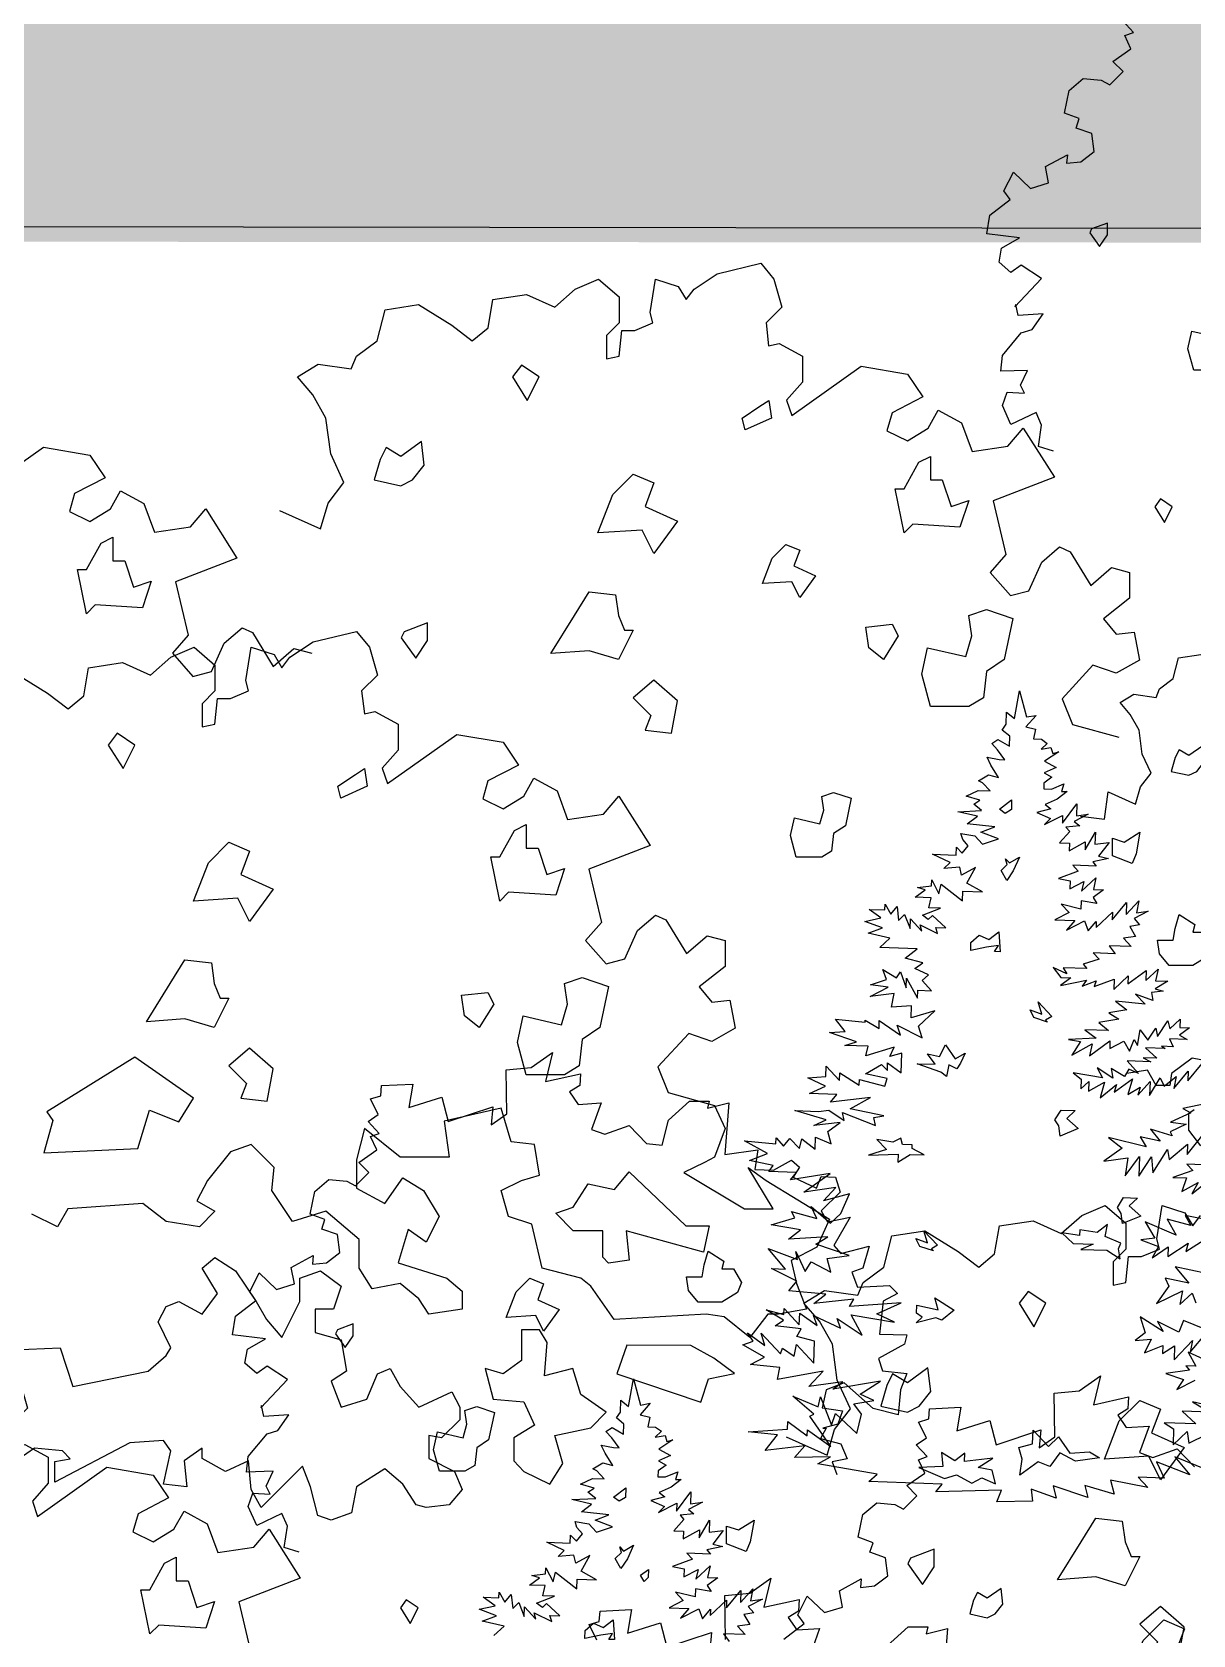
# Model space of a CAD drawing. Header units: inches. Extents: x 11.9 to 85.3, y 21.1 to 37.4.
# Drawn here: x 46.743 to 47.444, y 23.257 to 24.225 of the extents above; entities that cross this region are included whole.
import ezdxf

# ---------------------------------------------------------------- set-up
doc = ezdxf.new("R2010")
doc.units = ezdxf.units.IN
doc.header["$MEASUREMENT"] = 0
for name, color, linetype in [('CAY', 94, 'Continuous'), ('CAY-3', 61, 'Continuous'), ('Layer1', 7, 'Continuous')]:
    doc.layers.add(name, color=color, linetype=linetype)

# ---------------------------------------------------------------- blocks, each defined once
blk = doc.blocks.new('A$C76451831')
at = {"layer": 'CAY'}
for p, q in [((1288.9, 1909.2), (1320.1, 1922.7)), ((1320.1, 1922.7), (1347.8, 1898.6)), ((1389.7, 1877.9), (1396.8, 1922.7)), ((1396.8, 1922.7), (1427.4, 1912.7)), ((1178, 1895), (1223.4, 1902.1)), ((1223.4, 1902.1), (1261.1, 1885)), ((1261.1, 1885), (1288.9, 1909.2)), ((1347.8, 1898.6), (1347.8, 1863.8)), ((1427.4, 1912.7), (1438, 1895)), ((1438, 1895), (1448.6, 1909.2)), ((1022.3, 1839.6), (1033, 1881.5)), ((1033, 1881.5), (1077.8, 1888.5)), ((1077.8, 1888.5), (1122.6, 1860.8)), ((1171.5, 1857.3), (1178, 1895)), ((1393.2, 1863.8), (1389.7, 1877.9)), ((1122.6, 1860.8), (1150.3, 1839.6)), ((1150.3, 1839.6), (1171.5, 1857.3)), ((1347.8, 1863.8), (1330.7, 1846.6)), ((1369, 1853.7), (1393.2, 1863.8)), ((994.6, 1818.9), (1022.3, 1839.6)), ((1330.7, 1846.6), (1330.7, 1815.4)), ((1347.8, 1818.9), (1351.4, 1853.7)), ((1351.4, 1853.7), (1369, 1853.7)), ((987.6, 1801.8), (994.6, 1818.9)), ((1330.7, 1815.4), (1347.8, 1818.9)), ((915, 1791.2), (942.7, 1808.3)), ((935.7, 1767), (915, 1791.2)), ((942.7, 1808.3), (987.6, 1801.8)), ((3732.8, 1752.2), (3764, 1772.8)), ((3764, 1772.8), (3822.4, 1787)), ((3822.4, 1787), (3840.1, 1765.7)), ((953.4, 1735.8), (935.7, 1767)), ((3545.3, 1728), (3573, 1752.2)), ((3573, 1752.2), (3604.2, 1765.7)), ((3604.2, 1765.7), (3631.9, 1741.6)), ((3673.8, 1720.9), (3680.9, 1765.7)), ((3680.9, 1765.7), (3711.5, 1755.7)), ((3711.5, 1755.7), (3722.2, 1738)), ((3722.2, 1738), (3732.8, 1752.2)), ((3840.1, 1765.7), (3850.7, 1728)), ((4659.2, 1730), (4666, 1767.4)), ((4666, 1767.4), (4675.2, 1732.1)), ((959.8, 1687.4), (953.4, 1735.8)), ((3317.1, 1724.4), (3361.9, 1731.5)), ((3361.9, 1731.5), (3406.7, 1703.8)), ((3455.6, 1700.3), (3462.1, 1738)), ((3462.1, 1738), (3507.5, 1745.1)), ((3507.5, 1745.1), (3545.3, 1728)), ((3631.9, 1741.6), (3631.9, 1706.7)), ((3850.7, 1728), (3829.5, 1706.7)), ((4648.1, 1722.6), (4648.6, 1738.5)), ((4648.6, 1738.5), (4659.2, 1730)), ((4688.4, 1734.4), (4674.7, 1719)), ((4675.2, 1732.1), (4688.4, 1734.4)), ((3306.5, 1682.6), (3317.1, 1724.4)), ((3406.7, 1703.8), (3434.4, 1682.6)), ((3631.9, 1706.7), (3614.8, 1689.6)), ((3653.2, 1696.7), (3677.3, 1706.7)), ((3677.3, 1706.7), (3673.8, 1720.9)), ((3829.5, 1706.7), (3833, 1676.1)), ((4642.8, 1714.7), (4648.1, 1722.6)), ((4653, 1706.2), (4642.8, 1714.7)), ((4652.5, 1693), (4653, 1706.2)), ((4674.7, 1719), (4687.7, 1715.8)), ((4687.7, 1715.8), (4685, 1702.8)), ((977.5, 1649), (959.8, 1687.4)), ((3278.8, 1661.9), (3306.5, 1682.6)), ((3434.4, 1682.6), (3455.6, 1700.3)), ((3614.8, 1689.6), (3614.8, 1658.4)), ((3631.9, 1661.9), (3635.5, 1696.7)), ((3635.5, 1696.7), (3653.2, 1696.7)), ((4628.6, 1696.6), (4636.9, 1701.7)), ((4636.5, 1688.1), (4628.6, 1696.6)), ((4646.4, 1674.6), (4636.5, 1688.1)), ((4636.9, 1701.7), (4652.5, 1693)), ((4685, 1702.8), (4695.4, 1702.4)), ((4703.4, 1696.7), (4694.9, 1688.8)), ((4694.9, 1688.8), (4708.2, 1691.1)), ((4695.4, 1702.4), (4703.4, 1696.7)), ((4718.8, 1685.3), (4699.8, 1672.8)), ((4708.2, 1691.1), (4710.6, 1682.8)), ((4710.6, 1682.8), (4718.8, 1685.3)), ((3271.7, 1644.8), (3278.8, 1661.9)), ((3614.8, 1658.4), (3631.9, 1661.9)), ((3833, 1676.1), (3847.2, 1679)), ((3847.2, 1679), (3878.4, 1661.9)), ((3878.4, 1661.9), (3878.4, 1627.1)), ((4627.6, 1667.1), (4622.5, 1678.2)), ((4622.5, 1678.2), (4638.7, 1674.9)), ((4637.9, 1650.9), (4627.6, 1667.1)), ((4638.7, 1674.9), (4646.4, 1674.6)), ((4715.4, 1664.1), (4699.3, 1656.9)), ((4699.8, 1672.8), (4715.4, 1664.1)), ((956.3, 1621.3), (977.5, 1649)), ((3199.2, 1634.2), (3226.9, 1651.3)), ((3226.9, 1651.3), (3271.7, 1644.8)), ((3864.3, 1582.3), (3957.4, 1648.4)), ((3957.4, 1648.4), (4019.9, 1637.7)), ((4611, 1646.4), (4624.4, 1654.1)), ((4616.3, 1643.5), (4611, 1646.4)), ((4626.4, 1632.7), (4616.3, 1643.5)), ((4624.4, 1654.1), (4637.9, 1650.9)), ((4698.8, 1643.4), (4698.5, 1635.7)), ((4709.5, 1651.1), (4698.8, 1643.4)), ((4699.3, 1656.9), (4709.5, 1651.1)), ((4708.9, 1635.3), (4725.5, 1642.4)), ((4725.5, 1642.4), (4722.4, 1632.1)), ((946.3, 1586.5), (956.3, 1621.3)), ((3219.8, 1610), (3199.2, 1634.2)), ((3878.4, 1627.1), (3857.2, 1602.9)), ((4019.9, 1637.7), (4040.5, 1607.1)), ((4594.4, 1625.7), (4610.5, 1633.3)), ((4612.8, 1620.1), (4594.4, 1625.7)), ((4604.5, 1614.9), (4612.8, 1620.1)), ((4610.5, 1633.3), (4626.4, 1632.7)), ((4698.5, 1635.7), (4708.9, 1635.3)), ((4716.6, 1621.4), (4700.5, 1614.3)), ((4730.1, 1631.8), (4716.6, 1621.4)), ((4722.4, 1632.1), (4730.1, 1631.8)), ((890.9, 1611.3), (946.3, 1586.5)), ((3237.5, 1578.7), (3219.8, 1610)), ((3857.2, 1602.9), (3864.3, 1582.3)), ((4040.5, 1607.1), (3999.3, 1585.8)), ((4582.8, 1604.8), (4615, 1606.4)), ((4609.3, 1598.9), (4582.8, 1604.8)), ((4595.8, 1588.5), (4609.3, 1598.9)), ((4615, 1606.4), (4604.5, 1614.9)), ((4708, 1608.6), (4689.3, 1603.8)), ((4689.3, 1603.8), (4707.5, 1595.4)), ((4699.6, 1587.6), (4724, 1599.9)), ((4700.5, 1614.3), (4708, 1608.6)), ((4723.6, 1589.4), (4743.1, 1615.5)), ((4724, 1599.9), (4723.6, 1589.4)), ((4758.5, 1601.4), (4739.6, 1591.6)), ((4743.1, 1615.5), (4742.6, 1599.2)), ((4742.6, 1599.2), (4758.5, 1601.4)), ((3244, 1530.4), (3237.5, 1578.7)), ((3999.3, 1585.8), (3992.2, 1561.6)), ((4047.6, 1565.2), (4061.2, 1589.4)), ((4061.2, 1589.4), (4092.4, 1572.3)), ((4587.2, 1575.6), (4605.7, 1572.3)), ((4589.7, 1567.4), (4587.2, 1575.6)), ((4632.8, 1584.5), (4595.8, 1588.5)), ((4614, 1577.4), (4632.8, 1584.5)), ((4637.7, 1568.4), (4614, 1577.4)), ((4707.5, 1595.4), (4699.6, 1587.6)), ((4733.7, 1578.2), (4720, 1562.8)), ((4747.1, 1585.9), (4728.4, 1583.8)), ((4728.4, 1583.8), (4733.7, 1578.2)), ((4739.6, 1591.6), (4747.1, 1585.9)), ((4754.1, 1553.5), (4768.1, 1577)), ((4768.1, 1577), (4767.5, 1561.2)), ((3992.2, 1561.6), (4019.9, 1548.1)), ((4019.9, 1548.1), (4047.6, 1565.2)), ((4092.4, 1572.3), (4106.6, 1533.9)), ((4154.9, 1541), (4175.6, 1565.2)), ((4175.6, 1565.2), (4217.4, 1499.1)), ((4580.8, 1546.4), (4581.1, 1557.2)), ((4581.1, 1557.2), (4589, 1548.8)), ((4589, 1548.8), (4597.1, 1559)), ((4597.1, 1559), (4589.7, 1567.4)), ((4605.7, 1572.3), (4616.2, 1561)), ((4616.2, 1561), (4637.7, 1568.4)), ((4720, 1562.8), (4733.1, 1562.4)), ((4732.8, 1552), (4754.5, 1564.3)), ((4733.1, 1562.4), (4732.8, 1552)), ((4754.5, 1564.3), (4754.1, 1553.5)), ((4767.5, 1561.2), (4786.6, 1563.2)), ((4786.6, 1563.2), (4772.4, 1545.1)), ((2764.5, 1473.6), (2857.6, 1539.7)), ((2857.6, 1539.7), (2920.1, 1529)), ((4106.6, 1533.9), (4154.9, 1541)), ((4572.7, 1536.2), (4549.1, 1547.5)), ((4549.1, 1547.5), (4580.8, 1546.4)), ((4564.3, 1528.4), (4572.7, 1536.2)), ((4769.2, 1531.6), (4737.5, 1532.7)), ((4737.5, 1532.7), (4745, 1524.8)), ((4785.9, 1541.9), (4764.4, 1537.2)), ((4764.4, 1537.2), (4769.2, 1531.6)), ((4772.4, 1545.1), (4785.9, 1541.9)), ((2920.1, 1529), (2940.8, 1498.4)), ((3261.7, 1492), (3244, 1530.4)), ((4547.6, 1504.9), (4547.9, 1513.1)), ((4547.9, 1513.1), (4557.6, 1494.1)), ((4585.6, 1530.3), (4564.3, 1528.4)), ((4588, 1519.4), (4585.6, 1530.3)), ((4606.9, 1529.6), (4588, 1519.4)), ((4595.3, 1508.7), (4606.9, 1529.6)), ((4745, 1524.8), (4718.3, 1514.8)), ((4718.3, 1514.8), (4734.1, 1511.6)), ((4734.1, 1511.6), (4733.7, 1501.1)), ((4733.7, 1501.1), (4752.6, 1510.9)), ((4749.5, 1497.9), (4768.7, 1515.8)), ((4752.6, 1510.9), (4749.5, 1497.9)), ((4768.7, 1515.8), (4765.4, 1500)), ((2940.8, 1498.4), (2899.5, 1477.1)), ((3240.4, 1464.3), (3261.7, 1492)), ((4217.4, 1499.1), (4134.9, 1467.3)), ((4525.8, 1489.8), (4539.3, 1499.8)), ((4547, 1489.1), (4525.8, 1489.8)), ((4528.9, 1502.9), (4547.6, 1504.9)), ((4539.3, 1499.8), (4528.9, 1502.9)), ((4543.8, 1475.6), (4547, 1489.1)), ((4557.6, 1494.1), (4560.8, 1507.2)), ((4560.8, 1507.2), (4589.5, 1484.9)), ((4589.5, 1484.9), (4589.9, 1498)), ((4589.9, 1498), (4616.2, 1497.1)), ((4616.2, 1497.1), (4595.3, 1508.7)), ((4779, 1499.6), (4765, 1489.2)), ((4765, 1489.2), (4770.2, 1481.3)), ((4765.4, 1500), (4779, 1499.6)), ((2899.5, 1477.1), (2892.4, 1452.9)), ((2947.9, 1456.5), (2961.4, 1480.7)), ((2961.4, 1480.7), (2992.7, 1463.6)), ((4134.9, 1467.3), (4152, 1395.3)), ((4463.6, 1473.4), (4484.8, 1472.7)), ((4479.5, 1462), (4463.6, 1473.4)), ((4484.8, 1472.7), (4485.1, 1480.4)), ((4485.1, 1480.4), (4492.8, 1466.9)), ((4492.8, 1466.9), (4501.3, 1477.1)), ((4501.3, 1477.1), (4503.4, 1458.4)), ((4503.4, 1458.4), (4511.4, 1466.3)), ((4511.4, 1466.3), (4518.8, 1447.4)), ((4535.3, 1465.5), (4559.7, 1475)), ((4559.7, 1475), (4543.8, 1475.6)), ((4732.6, 1469), (4713.7, 1459.2)), ((4722.1, 1480.2), (4732.6, 1469)), ((4748.6, 1473.9), (4722.1, 1480.2)), ((4749, 1484.7), (4748.6, 1473.9)), ((4770.2, 1481.3), (4749, 1484.7)), ((4769, 1449.1), (4791.1, 1469.7)), ((4790.7, 1459.3), (4810.1, 1482.6)), ((4791.1, 1469.7), (4790.7, 1459.3)), ((4809.5, 1466.3), (4826.5, 1484.8)), ((4810.1, 1482.6), (4809.5, 1466.3)), ((4839.1, 1470.7), (4820.2, 1461)), ((4826.5, 1484.8), (4823.2, 1468.6)), ((4823.2, 1468.6), (4839.1, 1470.7)), ((2892.4, 1452.9), (2920.1, 1439.4)), ((2920.1, 1439.4), (2947.9, 1456.5)), ((2992.7, 1463.6), (3006.8, 1425.2)), ((3055.2, 1432.3), (3075.8, 1456.5)), ((3075.8, 1456.5), (3117.7, 1390.4)), ((3175, 1454.3), (3230.4, 1429.5)), ((3230.4, 1429.5), (3240.4, 1464.3)), ((4458, 1457.3), (4479.5, 1462)), ((4481.7, 1448.7), (4458, 1457.3)), ((4462.4, 1441.3), (4481.7, 1448.7)), ((4518.8, 1447.4), (4519.3, 1460.6)), ((4519.3, 1460.6), (4534.6, 1444.2)), ((4534.6, 1444.2), (4532.2, 1452.4)), ((4532.2, 1452.4), (4555.8, 1440.7)), ((4543.3, 1459.7), (4535.3, 1465.5)), ((4548.9, 1465), (4543.3, 1459.7)), ((4566.9, 1448.5), (4548.9, 1465)), ((4555.8, 1440.7), (4553.3, 1449)), ((4553.3, 1449), (4566.9, 1448.5)), ((4713.7, 1459.2), (4740.4, 1458.3)), ((4740.4, 1458.3), (4729, 1445.5)), ((4729, 1445.5), (4753.5, 1457.8)), ((4753.5, 1457.8), (4758.5, 1444.5)), ((4758.5, 1444.5), (4769.3, 1457.3)), ((4769.3, 1457.3), (4769, 1449.1)), ((4827.6, 1452.5), (4814.4, 1450.3)), ((4814.4, 1450.3), (4822.1, 1436.9)), ((4820.2, 1461), (4827.6, 1452.5)), ((3006.8, 1425.2), (3055.2, 1432.3)), ((4491.7, 1434.8), (4462.4, 1441.3)), ((4478.1, 1422.1), (4491.7, 1434.8)), ((4786.8, 1424.5), (4794.5, 1413.8)), ((4816.2, 1423.5), (4786.8, 1424.5)), ((4822.1, 1436.9), (4805.7, 1434.7)), ((4805.7, 1434.7), (4816.2, 1423.5)), ((4200.3, 1384.7), (4224.5, 1405.3)), ((4224.5, 1405.3), (4238.7, 1398.8)), ((3117.7, 1390.4), (3035.1, 1358.6)), ((4152, 1395.3), (4130.8, 1371.1)), ((4183.2, 1346.3), (4200.3, 1384.7)), ((4238.7, 1398.8), (4266.4, 1353.4)), ((3035.1, 1358.6), (3052.2, 1286.6)), ((4130.8, 1371.1), (4158.5, 1339.9)), ((4266.4, 1353.4), (4294.1, 1377.6)), ((4294.1, 1377.6), (4318.3, 1371.1)), ((4318.3, 1371.1), (4318.3, 1336.3)), ((4158.5, 1339.9), (4183.2, 1346.3)), ((4318.3, 1336.3), (4283.5, 1308.6)), ((4283.5, 1308.6), (4300.6, 1287.9)), ((3052.2, 1286.6), (3031, 1262.4)), ((4300.6, 1287.9), (4324.7, 1290.9)), ((4324.7, 1290.9), (4331.8, 1253.1)), ((4331.8, 1253.1), (4300.6, 1235.4)), ((4377.3, 1228.2), (4384.3, 1256.1)), ((4384.3, 1256.1), (4414.2, 1260.8)), ((4269.3, 1246.1), (4228, 1201.2)), ((4300.6, 1235.4), (4269.3, 1246.1)), ((4354.1, 1203), (4358.8, 1214.4)), ((4358.8, 1214.4), (4377.3, 1228.2)), ((4228, 1201.2), (4241.6, 1166.4)), ((4305.7, 1196), (4324.2, 1207.4)), ((4319.5, 1179.8), (4305.7, 1196)), ((4324.2, 1207.4), (4354.1, 1203)), ((4241.6, 1166.4), (4304.1, 1149.3)), ((4331.3, 1159), (4319.5, 1179.8)), ((4335.6, 1126.7), (4331.3, 1159)), ((4347.4, 1101.2), (4335.6, 1126.7)), ((4333.2, 1082.7), (4347.4, 1101.2)), ((4326.6, 1059.5), (4333.2, 1082.7)), ((4284.9, 1039.1), (4289.6, 1076)), ((4289.6, 1076), (4326.6, 1059.5)), ((4252.7, 1043.4), (4284.9, 1039.1)), ((4402.8, 717.8), (4374.9, 696.9)), ((4414.2, 715.4), (4402.8, 717.8)), ((4342.7, 701.7), (4314.8, 696.9)), ((4354.1, 680.8), (4342.7, 701.7)), ((4374.9, 696.9), (4372.6, 680.8)), ((4372.6, 680.8), (4354.1, 680.8)), ((3915.1, 501.1), (3898, 463.3)), ((3898, 463.3), (3863.2, 445.6)), ((3863.2, 445.6), (3870.3, 414.4)), ((3870.3, 414.4), (3883.8, 380.2)), ((3831.9, 373.1), (3807.8, 341.8)), ((3846.1, 373.1), (3831.9, 373.1)), ((3883.8, 380.2), (3846.1, 373.1))]:
    blk.add_line(p, q, dxfattribs=at)
for points in [[(4216, 1534.3), (4196, 1540.6), (4200.2, 1569.1), (4192.8, 1586), (4159, 1570.1), (4147.4, 1595.5), (4153.8, 1613.4), (4177, 1612.3), (4171.7, 1622.9), (4181.2, 1642.9), (4145.3, 1641.9), (4147.4, 1663), (4172.8, 1693.5), (4187.5, 1697.8), (4202.3, 1718.9), (4168.5, 1716.7), (4165.4, 1731.5), (4164.3, 1728.3), (4200.2, 1766.3), (4172.8, 1784.2), (4159, 1774.7), (4143.2, 1788.5), (4146.4, 1807.4), (4170.6, 1821.2), (4126.4, 1826.4), (4130.6, 1851.7), (4158, 1872.8), (4149.6, 1884.4), (4162.2, 1909.7), (4185.4, 1887.6), (4209.7, 1895), (4205.5, 1917.1), (4235, 1933), (4233.9, 1921.4), (4252.9, 1923.5), (4270.8, 1937.2), (4267.7, 1961.4), (4246.6, 1968.8), (4250.8, 1981.5), (4230.8, 1988.9), (4237.1, 2019.4), (4256.1, 2035.3), (4280.3, 2033.1), (4291.9, 2026.8), (4309.9, 2044.7), (4296.2, 2058.5), (4320.4, 2075.3), (4312, 2093.3), (4323.6, 2097.5), (4308.8, 2113.3), (4322.5, 2122.8), (4312, 2143.9), (4325.7, 2148.1), (4326.7, 2161.8), (4368.9, 2163.9), (4363.7, 2132.3), (4408, 2146), (4416.4, 2113.3), (4476.5, 2133.3), (4474.4, 2109.1), (4495.5, 2123.9), (4494.4, 2182.9), (4528.2, 2186.1), (4556.7, 2206.1), (4547.2, 2167.1), (4594.6, 2177.6), (4593.6, 2161.8), (4579.9, 2153.4), (4591.5, 2136.5), (4622.1, 2138.6), (4609.4, 2102.8), (4627.3, 2096.4), (4660, 2108), (4683.2, 2083.8), (4704.3, 2081.7), (4712.8, 2115.4), (4741.2, 2140.7), (4767.6, 2140.7), (4765.5, 2131.2), (4794, 2138.6), (4788.7, 2069), (4833, 2075.3), (4828.8, 2049), (4854.1, 2047.9), (4878.3, 2061.6), (4888.9, 2052.1), (4880.5, 2038.4), (4912.1, 2023.7), (4918.4, 2039.5), (4937.4, 2038.4), (4943.7, 2018.4), (4918.4, 1993.1), (4926.9, 1978.3), (4957.4, 1984.6), (4935.3, 1946.7), (4944.8, 1936.1), (4982.8, 1945.6), (4974.3, 1916.1), (4959.6, 1910.8), (4966.9, 1890.8), (5010.2, 1892.9), (5020.7, 1882.3), (5001.7, 1871.8), (4996.5, 1827.5), (5033.4, 1826.4), (5030.2, 1813.8), (4995.4, 1794.8), (5000.7, 1777.9), (5033.4, 1774.7), (5024.9, 1752.6), (5021.8, 1718.9), (4988, 1727.3), (4949, 1762.1), (4924.8, 1752.6), (4919.5, 1728.3), (4946.9, 1724.1), (4940.6, 1706.2), (4920.5, 1700.9), (4924.8, 1700.9), (4917.4, 1687.2), (4944.8, 1679.8), (4953.2, 1659.8), (4933.2, 1655.6), (4939.5, 1638.7)], [(4867.8, 1417), (4895.2, 1438.1), (4886.8, 1449.7), (4899.4, 1475), (4922.6, 1452.8), (4946.9, 1460.2), (4942.7, 1482.3), (4972.2, 1498.2), (4971.1, 1486.6), (4990.1, 1488.7), (5008, 1502.4), (5004.9, 1526.6), (4983.8, 1534), (4988, 1546.7), (4968, 1554.1), (4974.3, 1584.7), (4993.3, 1600.5), (5017.5, 1598.4), (5029.1, 1592), (5047.1, 1610), (5033.4, 1623.7), (5057.6, 1640.6), (5049.2, 1658.5), (5060.8, 1662.7), (5046, 1678.5), (5059.7, 1688), (5049.2, 1709.1), (5062.9, 1713.3), (5063.9, 1727), (5106.1, 1729.1), (5100.9, 1697.5), (5145.2, 1711.2), (5153.6, 1678.5), (5213.7, 1698.6), (5211.6, 1674.3), (5232.7, 1689.1), (5231.6, 1748.1), (5265.4, 1751.3), (5293.9, 1771.3), (5284.4, 1732.3), (5331.8, 1742.9), (5330.8, 1727), (5317.1, 1718.6), (5328.7, 1701.7), (5359.3, 1703.8), (5346.6, 1668), (5364.5, 1661.6), (5397.2, 1673.2), (5420.4, 1649)], [(4680, 1494.9), (4675.3, 1503.2), (4686, 1511), (4685.6, 1500.1), (4680, 1494.9)], [(636.5, 1337.8), (625.9, 1358.9), (639.7, 1363.1), (640.7, 1376.8), (682.9, 1378.9), (677.6, 1347.3), (721.9, 1361), (730.4, 1328.3), (790.5, 1348.3), (788.4, 1324.1)], [(809.5, 1338.8), (808.4, 1397.9), (842.2, 1401.1), (870.6, 1421.1), (861.1, 1382.1), (908.6, 1392.6), (907.6, 1376.8), (893.8, 1368.4), (905.4, 1351.5), (936, 1353.6), (923.4, 1317.7)], [(1026.7, 1330.4), (1055.2, 1355.7), (1081.6, 1355.7), (1079.5, 1346.2), (1107.9, 1353.6), (1102.7, 1284)], [(4422.5, 656.7), (4390.1, 650.1), (4400.8, 644.3), (4373.6, 631.7), (4394.8, 628.7), (4373.2, 618.6), (4375.7, 613), (4346.5, 622.2), (4359.6, 605.9), (4333, 611.8), (4340.7, 598.4), (4290.4, 611), (4308.5, 596.8), (4283.9, 579.1), (4316.2, 583.4), (4312.6, 559.5), (4332.1, 585.5), (4331.2, 558.8), (4348, 585), (4349.9, 563.6), (4369.6, 594.7), (4371.9, 581.4), (4396.6, 601.9), (4396.1, 588.3), (4421.2, 619.6)], [(4416.9, 574.4), (4395.7, 575.2), (4403.5, 566.7), (4376.5, 557.2), (4395, 556.6), (4388.9, 538.2), (4410.7, 550.6), (4402.4, 535), (4424.3, 552.8)], [(4427.4, 499.2), (4393.2, 505.9), (4400.9, 492.5), (4369.1, 501.3), (4381.4, 479.5), (4339.5, 497.3), (4352.3, 475.6), (4333.6, 473.5), (4357.4, 464.5), (4348.7, 449), (4370.5, 464.1), (4370, 450.9), (4397.4, 468.6), (4394.3, 457.8), (4418.8, 473.3)], [(4422.2, 427.8), (4380, 437), (4398.2, 415), (4366.3, 421.6), (4371.3, 411), (4354.7, 387.5), (4389.7, 404.9), (4386.3, 386.4), (4402.7, 401.7), (4407.7, 388.4)], [(4419.6, 353.1), (4391, 365), (4385, 349.3), (4356.1, 363.5), (4363.8, 350.1), (4332.7, 369.7), (4339.7, 348.2), (4326.2, 337.8), (4347.6, 339.7), (4338.8, 321.5), (4363.1, 331), (4362.7, 320.6), (4379, 330.5), (4378.3, 311.9), (4403.2, 337.8), (4400, 322), (4422.2, 348)], [(4423.6, 310.3), (4397.2, 322.1), (4407.5, 303.2), (4394.3, 303.7), (4399.1, 298), (4367.2, 293.7), (4391, 285.2), (4382.3, 271.9), (4406.8, 284.6)], [(4445.3, 245.7), (4403.1, 255.3), (4426.6, 241.3), (4389.5, 242.6), (4407.5, 225.7), (4364.9, 227.2), (4377.8, 219), (4377, 197.7), (4396.2, 215.6), (4398.4, 199.7), (4422.9, 212)], [(4436.8, 158), (4379.2, 181.3), (4399.6, 157), (4354.9, 174.5), (4365, 152.8), (4330.2, 154), (4343.3, 140), (4292.9, 149.9), (4297.7, 131.1), (4258.2, 142.9), (4262.6, 126.9), (4215.6, 142.2), (4220, 125.7), (4186, 137.8), (4188.1, 121.8), (4140.1, 120.8), (4146.1, 136.4), (4058.1, 134.1), (4066.6, 144.6), (3967.9, 148.1), (3979.1, 158.1), (3899.4, 171.8), (3916.1, 181.6), (3868, 180.6), (3881.7, 196.4), (3828.5, 190.1), (3845, 210.9), (3805.3, 215), (3858.5, 218.6), (3858.8, 229), (3884.9, 209.5), (3885.2, 217.6), (3916.5, 195.2), (3888.5, 236.1), (3894, 238.6), (3865.5, 263.2), (3899.8, 248.8), (3902.6, 261.9), (3917.6, 224.2), (3923.1, 239.9), (3951.6, 212.6), (3957.9, 238.7), (3947.6, 252.6), (3974.4, 257.1), (3956.2, 265.5), (3983.5, 283.1), (3919.2, 272.2), (3932.7, 282.1), (3887.2, 276), (3906.5, 296.7), (3844.9, 285.2), (3848.2, 301.4), (3808.5, 305.5), (3827.4, 315.3), (3798.5, 332.2), (3812.3, 337.1), (3804.5, 348.3), (3827.9, 331.1), (3823.1, 347.6), (3848.9, 320), (3851.8, 327.6), (3867.3, 316.6), (3870.6, 332.4), (3893.7, 307.5), (3894.8, 337), (3871, 343.2), (3876.8, 353.5), (3842, 357.4), (3853.2, 365.2), (3829.6, 379.1), (3853.4, 372.9), (3853.7, 381), (3874.2, 359), (3874.8, 374.8), (3898.2, 358.2), (3893.2, 371.5), (3929.8, 354.3), (3925.3, 367.6), (3958.9, 345.2), (3944, 372.4), (4002.2, 362.7), (3978.5, 373.9), (4011.2, 388.7), (3941.7, 383.4), (3947.5, 393.6), (3893.8, 387.8), (3910.1, 400.4), (3860, 404.8), (3870.8, 417.6), (3837, 434.6), (3855.6, 434), (3832.5, 461.5), (3871.9, 447), (3869.5, 457.5), (3882.2, 430.8), (3890.3, 443.7), (3916.6, 429.6), (3911.8, 448.3), (3941.4, 452.3), (3896.6, 467.5), (3912.8, 477.3), (3859.7, 474.2), (3876, 486.8), (3836.3, 493.6), (3868.4, 502.9), (3863.7, 511.2), (3897.8, 501.9), (3890.2, 518), (3916.2, 495.8), (3930.2, 508.9), (3941.6, 535.3), (3906.8, 525.6), (3923.3, 543.6), (3880.5, 537.4), (3915.8, 562.4), (3862.5, 553.9), (3870.5, 564), (3833.4, 565.3), (3839.1, 573.3), (3807.2, 579.8), (3831.5, 589.4), (3800.4, 606.4), (3842.9, 602.6), (3843.1, 610.3), (3853.2, 599.5), (3861.7, 609.7), (3874.4, 596.1), (3877.5, 609.1), (3895.6, 595.3), (3896.2, 611.2), (3917.2, 602.3), (3912.8, 618.8), (3929.1, 631.3), (3894, 627.1), (3910.6, 634.7), (3868.4, 647.1), (3900.1, 646), (3913.8, 647.7), (3934.6, 633.9), (3932.3, 644.8), (3976.9, 627), (3974.6, 637.9), (3987.8, 640.2), (3942.8, 649.4), (3970.1, 664.8), (3916.4, 658.5), (3924.9, 668.7), (3887.8, 670), (3909.5, 680.1), (3885.8, 691.3), (3909.9, 693.2), (3910.4, 706.8), (3928.3, 687.6), (3928.7, 698), (3954.8, 681.2), (3955.1, 688.9), (3989.2, 680), (3992.3, 690.3), (3963.1, 696.8), (3984.8, 709.2), (3992.7, 701.2), (3993, 711.6), (4011.1, 697.8), (4012.1, 724.6), (3996, 719.7), (4001.9, 732.6), (3963.9, 720.8), (3967.1, 733.8), (3935.4, 734.9), (3951.4, 739.8), (3914.7, 752), (3936, 753.5), (3923, 770.3), (3962.8, 766.2), (3962.9, 768.9), (3981.5, 757.4), (3981.9, 768.2), (4010.2, 748.6), (4005.7, 761.9), (4039.5, 744.9), (4034.6, 760.9), (4056.7, 781.5), (4024.6, 771.7), (4025.2, 788), (3998.4, 786.2), (4001.7, 804.7), (3969.4, 800.4), (3993.9, 813.1), (3970, 816.2), (3991.5, 823.6), (3986.5, 837), (4005.2, 825.9), (4010.4, 833.9), (4017.9, 812.3), (4018.3, 825.4), (4033.2, 798.2), (4033.6, 809), (4052.2, 808.4), (4039.5, 822), (4047.9, 829.8), (4029.6, 838.2), (4040.3, 846), (4016.5, 852.2), (4032.8, 864.8), (3982.6, 866.6), (3996.2, 879.2), (3966.9, 885.7), (3986.2, 893.2), (3962.5, 901.7), (3984, 906.4), (3968.1, 917.8), (3989.3, 917.1), (3989.6, 924.8), (3997.3, 911.4), (4005.8, 921.5), (4007.9, 902.9), (4015.9, 910.7), (4023.4, 891.9), (4023.8, 905), (4039.1, 888.6), (4036.7, 896.9), (4060.3, 885.2), (4057.8, 893.4), (4071.4, 892.9), (4053.4, 909.4), (4047.8, 904.2), (4039.8, 909.9), (4064.2, 919.5), (4048.4, 920), (4051.5, 933.5), (4030.3, 934.3), (4043.8, 944.2), (4033.4, 947.3), (4052.1, 949.4), (4052.4, 957.5), (4062.1, 938.6), (4065.3, 951.6), (4094, 929.3), (4094.4, 942.4), (4120.7, 941.5), (4099.8, 953.1), (4111.4, 974), (4092.5, 963.8), (4090.1, 974.8), (4068.8, 972.8), (4077.2, 980.7), (4053.6, 991.9), (4085.3, 990.8), (4085.6, 1001.7), (4093.5, 993.3), (4101.6, 1003.4), (4094.2, 1011.8), (4091.7, 1020.1), (4110.2, 1016.7), (4120.7, 1005.5), (4142.2, 1012.9), (4118.5, 1021.8), (4137.3, 1028.9), (4100.3, 1032.9), (4113.8, 1043.3), (4087.3, 1049.2), (4119.5, 1050.8), (4109, 1059.4), (4117.3, 1064.5), (4098.9, 1070.1), (4115, 1077.7), (4130.9, 1077.2), (4120.8, 1088), (4115.5, 1090.9), (4128.9, 1098.6), (4142.4, 1095.4), (4132.1, 1111.6), (4127, 1122.6), (4143.2, 1119.4), (4150.9, 1119.1), (4141, 1132.6), (4133.1, 1141), (4141.4, 1146.2), (4157, 1137.5), (4157.5, 1150.6), (4147.3, 1159.1), (4152.6, 1167.1), (4153.1, 1182.9), (4163.7, 1174.4), (4170.5, 1211.8), (4179.7, 1176.6), (4192.9, 1178.8), (4179.2, 1163.4), (4192.2, 1160.3), (4189.5, 1147.2), (4199.9, 1146.8), (4207.9, 1141.1), (4199.4, 1133.3), (4212.7, 1135.5), (4215.1, 1127.3), (4223.3, 1129.7), (4204.3, 1117.2), (4219.9, 1108.5), (4203.8, 1101.4), (4214, 1095.6), (4203.3, 1087.8), (4203, 1080.1), (4213.4, 1079.7), (4230, 1086.9), (4226.9, 1076.5), (4234.6, 1076.3), (4221.1, 1065.9), (4205, 1058.7), (4212.5, 1053), (4193.8, 1048.2), (4212, 1039.9), (4204.1, 1032), (4228.5, 1044.3), (4228.1, 1033.9), (4247.6, 1060), (4247.1, 1043.7), (4263, 1045.8), (4244.1, 1036.1), (4251.6, 1030.3), (4232.9, 1028.3), (4238.2, 1022.7), (4224.5, 1007.3), (4237.6, 1006.8), (4237.3, 996.4), (4259, 1008.8), (4258.6, 997.9), (4272.6, 1021.5), (4272, 1005.6), (4291.1, 1007.7), (4276.9, 989.6), (4290.4, 986.4), (4268.9, 981.7), (4273.7, 976.1), (4242, 977.2), (4249.5, 969.2), (4222.8, 959.3), (4238.6, 956), (4238.2, 945.6), (4257.1, 955.4), (4254, 942.3), (4273.2, 960.2), (4269.9, 944.5), (4283.5, 944), (4269.5, 933.6), (4274.7, 925.7), (4253.5, 929.2), (4253.1, 918.3), (4226.6, 924.7), (4237.1, 913.4), (4218.2, 903.7), (4244.9, 902.7), (4233.5, 890), (4258, 902.3), (4263, 889), (4273.8, 901.7), (4273.5, 893.6), (4295.6, 914.1), (4295.2, 903.7), (4314.6, 927.1), (4314, 910.8), (4331, 929.2), (4327.7, 913), (4343.6, 915.2), (4324.7, 905.4), (4332.1, 897), (4318.9, 894.7), (4326.6, 881.3), (4310.2, 879.2), (4320.7, 867.9), (4291.3, 868.9), (4299.1, 858.2), (4269.6, 859.3), (4277.5, 850.8), (4256, 843.9), (4261.2, 838.3), (4229.1, 839.4), (4234.2, 831), (4215.9, 839.8), (4225.9, 826.3), (4239.5, 825.9), (4225.5, 815.5), (4260.6, 822.4), (4254.9, 814.4), (4273.8, 821.9), (4270.8, 813.9), (4297.8, 823.8), (4297.4, 810.2), (4316.6, 828.2), (4316.2, 817.7), (4340.9, 835.5), (4340.4, 822.3), (4356.8, 837.6), (4353.5, 821.9), (4369.8, 821.3), (4353.1, 811), (4363.9, 807.9), (4348, 805.8), (4349.9, 795.3), (4326.6, 803.8), (4339.3, 790.2), (4299.5, 794.3), (4315, 782.9), (4290.8, 778.7), (4304.1, 770.1), (4277.2, 765.6), (4290, 754.7), (4258.3, 755.8), (4273.8, 744.4), (4236.6, 743), (4252.3, 740.2), (4240.8, 721.6), (4268.1, 736.9), (4264.8, 720.7), (4292.2, 741.1), (4291.9, 730.6), (4310.8, 740.4), (4318.5, 727), (4324.5, 742.7), (4329.2, 734.8), (4332.6, 756), (4343, 742), (4354, 757.9), (4356.3, 747), (4370.2, 767.8), (4372.6, 757.3), (4386.6, 770), (4386.2, 759.1), (4399.3, 758.6), (4385.9, 748.7), (4396.1, 742.9), (4372.1, 743.7), (4377.2, 733.1), (4361.3, 733.7), (4366.6, 730.8), (4339.9, 731.7), (4355.3, 717.6), (4336.8, 718.2), (4347, 712.9), (4315.3, 714), (4330.6, 697.1), (4317.6, 703), (4311.9, 692.8), (4293.7, 703.8), (4295.9, 690.6), (4275.1, 704.5), (4282.3, 691.1), (4242.7, 697.9), (4253.3, 689.4), (4252.8, 676.3), (4263.6, 686.3), (4263.1, 673.2), (4284.9, 685.6), (4279.1, 664.5), (4301.1, 682.3), (4298, 672), (4322.6, 689.7), (4316.4, 668.6), (4332.6, 678.5), (4329.6, 668.1), (4346.1, 686.1), (4345.4, 667.6), (4359.8, 691.1), (4364.9, 680), (4381.2, 693.1), (4377.9, 676.9), (4397.3, 700.2), (4396.8, 687.1), (4416.2, 710.4)], [(4414.2, 599.8), (4398.1, 620.6), (4398.1, 643.8), (4405.2, 648.6)]]:
    blk.add_lwpolyline(points, dxfattribs=at)
for points in [[(4784.5, 1915.2), (4800.4, 1915.2), (4810.9, 1896.7), (4805.6, 1883.5), (4784.5, 1870.3), (4752.8, 1870.3), (4739.6, 1886.1), (4737, 1904.6), (4758.1, 1904.6), (4760.8, 1920.5), (4766, 1939), (4787.2, 1925.7)], [(4507.9, 1884.3), (4526.4, 1902.8), (4544.9, 1894.9), (4536.9, 1873.7), (4566, 1860.5), (4544.9, 1831.5), (4534.3, 1852.6), (4494.7, 1850)], [(4267.5, 1833.2), (4264.9, 1827.9), (4278.1, 1809.4), (4288.7, 1825.2), (4288.7, 1841.1)], [(1240.2, 1791.1), (1216.4, 1806.9), (1204.5, 1791.1), (1224.3, 1759.4)], [(4396.9, 1672), (4402.2, 1695.8), (4436.5, 1687.9), (4441.8, 1706.3), (4439.1, 1724.8), (4455, 1730.1), (4478.7, 1722.2), (4470.8, 1685.2), (4455, 1674.7), (4452.3, 1650.9), (4439.1, 1643), (4404.8, 1643)], [(1085.8, 1672.3), (1081.8, 1704), (1054.1, 1684.2), (1034.3, 1696), (1026.4, 1680.2), (1018.5, 1652.5), (1054.1, 1644.6), (1069.9, 1652.5)], [(1339.1, 1632.7), (1366.8, 1660.4), (1394.5, 1648.5), (1382.7, 1616.8), (1426.2, 1597), (1394.5, 1553.5), (1378.7, 1585.2), (1319.3, 1581.2)], [(3524.3, 1634.1), (3500.5, 1649.9), (3488.6, 1634.1), (3508.4, 1602.4)], [(4639.1, 1608.3), (4655.4, 1620.8), (4655, 1607.7), (4646.6, 1602.6)], [(3821.2, 1594.5), (3833.1, 1602.4), (3837, 1578.6), (3801.4, 1562.8), (3797.4, 1578.6)], [(4791, 1545.5), (4791, 1569.3), (4806.8, 1564), (4827.9, 1577.2), (4822.7, 1548.1), (4817.4, 1534.9)], [(3369.9, 1515.3), (3365.9, 1547), (3338.2, 1527.2), (3318.4, 1539), (3310.5, 1523.2), (3302.6, 1495.5), (3338.2, 1487.6), (3354, 1495.5)], [(4641.2, 1525.7), (4649.6, 1533.5), (4647.2, 1541.3), (4652.4, 1535.7), (4665.8, 1543.4), (4657.5, 1525.1), (4648.9, 1512.3)], [(4035, 1519.2), (4050.8, 1527.2), (4050.8, 1495.5), (4066.6, 1495.5), (4078.5, 1459.8), (4102.3, 1467.8), (4090.4, 1432.1), (4027.1, 1436.1), (4015.2, 1424.2), (4003.3, 1483.6), (4015.2, 1483.6)], [(1287.7, 1470.3), (1307.5, 1502), (1343.1, 1498), (1347, 1470.3), (1355, 1450.5), (1366.8, 1450.5), (1347, 1410.9), (1307.5, 1422.8), (1256, 1418.8)], [(3623.3, 1475.7), (3651, 1503.4), (3678.7, 1491.5), (3666.8, 1459.8), (3710.3, 1440), (3678.7, 1396.5), (3662.8, 1428.1), (3603.5, 1424.2)], [(4376, 1459.3), (4360.2, 1469.9), (4352.3, 1459.3), (4365.5, 1438.2)], [(5162.8, 1464.3), (5160.2, 1485.4), (5141.7, 1472.2), (5128.5, 1480.1), (5123.3, 1469.6), (5118, 1451.1), (5141.7, 1445.8), (5152.3, 1451.1)], [(1058.5, 1448.2), (1054.5, 1440.3), (1074.3, 1412.6), (1090.2, 1436.3), (1090.2, 1460.1)], [(4640.1, 1416.5), (4632.4, 1416.7), (4637.7, 1424.7), (4621.8, 1422.5), (4600.3, 1417.9), (4600.7, 1428.7), (4611.9, 1438.8), (4624.8, 1432.9), (4638.3, 1443.3)], [(5351.5, 1415.3), (5379.2, 1443), (5406.9, 1431.1), (5395, 1399.4), (5438.6, 1379.6), (5406.9, 1336.1), (5391, 1367.8), (5331.7, 1363.8)], [(2935.2, 1410.5), (2951, 1418.5), (2951, 1386.8), (2966.9, 1386.8), (2978.8, 1351.1), (3002.5, 1359.1), (2990.6, 1323.4), (2927.3, 1327.4), (2915.4, 1315.5), (2903.5, 1374.9), (2915.4, 1374.9)], [(3837.8, 1390.3), (3856.3, 1408.8), (3874.8, 1400.9), (3866.9, 1379.8), (3895.9, 1366.6), (3874.8, 1337.5), (3864.2, 1358.6), (3824.6, 1356)], [(1418.3, 1311.9), (1426.2, 1355.4), (1394.5, 1383.2), (1366.8, 1359.4), (1390.6, 1335.6), (1382.7, 1315.8)], [(3571.8, 1313.3), (3591.6, 1345), (3627.2, 1341), (3631.2, 1313.3), (3639.1, 1293.5), (3651, 1293.5), (3631.2, 1253.9), (3591.6, 1265.8), (3540.1, 1261.8)], [(4038.9, 1234.1), (4046.9, 1269.7), (4098.3, 1257.8), (4106.2, 1285.6), (4102.3, 1313.3), (4126, 1321.2), (4161.7, 1309.3), (4149.8, 1253.9), (4126, 1238), (4122.1, 1202.4), (4102.3, 1190.5), (4050.8, 1190.5)], [(3342.6, 1291.2), (3338.7, 1283.3), (3358.5, 1255.6), (3374.3, 1279.3), (3374.3, 1303.1)], [(3967.7, 1269.7), (3963.7, 1297.4), (3999.3, 1301.4), (4007.3, 1285.6), (3987.5, 1253.9)], [(3702.4, 1154.9), (3710.3, 1198.4), (3678.7, 1226.2), (3651, 1202.4), (3674.7, 1178.6), (3666.8, 1158.8)], [(4419.5, 1116.7), (4416.9, 1137.8), (4398.4, 1124.6), (4385.2, 1132.5), (4380, 1122), (4374.7, 1103.5), (4398.4, 1098.2), (4409, 1103.5)], [(3862.3, 1017), (3867.6, 1040.8), (3901.9, 1032.9), (3907.2, 1051.4), (3904.5, 1069.8), (3920.4, 1075.1), (3944.1, 1067.2), (3936.2, 1030.2), (3920.4, 1019.7), (3917.7, 995.9), (3904.5, 988), (3870.2, 988)], [(4143.6, 1052.7), (4159.9, 1065.3), (4159.5, 1052.2), (4151.1, 1047)], [(4295.5, 989.9), (4295.5, 1013.7), (4311.3, 1008.4), (4332.5, 1021.6), (4327.2, 992.6), (4321.9, 979.4)], [(4145.7, 970.1), (4154.1, 978), (4151.7, 985.8), (4156.9, 980.2), (4170.4, 987.9), (4162, 969.6), (4153.4, 956.7)], [(4403.7, 887), (4419.5, 887), (4430.1, 868.5), (4424.8, 855.3), (4403.7, 842.1), (4372, 842.1), (4358.8, 857.9), (4356.2, 876.4), (4377.3, 876.4), (4380, 892.2), (4385.2, 910.7), (4406.4, 897.5)], [(4144.6, 860.9), (4136.9, 861.2), (4142.2, 869.2), (4126.3, 867), (4104.8, 862.3), (4105.2, 873.2), (4116.4, 883.2), (4129.3, 877.3), (4142.8, 887.7)], [(4208.2, 766.2), (4189.8, 772.3), (4184.7, 782.9), (4200.4, 776.9), (4195.5, 793.4), (4213.9, 773.7), (4205.6, 769)], [(4064.6, 698.7), (4032.9, 710.2), (4056.9, 709.4), (4046.9, 723.3), (4062.7, 720.1), (4070.9, 735.6), (4083.8, 716.6), (4097.3, 724.3), (4091.3, 710.9), (4086.1, 703.4), (4075.4, 708.7), (4072.1, 693)], [(4223.4, 626.6), (4218.2, 634.5), (4226.4, 647.8), (4245.4, 647.1), (4234.2, 636.7), (4249.6, 623), (4225.2, 612.9)], [(4013.2, 601.7), (4010.8, 609.9), (4000.2, 604.8), (3978.6, 608.3), (3991.7, 594.7), (3967.4, 587.4), (4007.3, 588.7), (4006.9, 577.9), (4023.2, 588.2), (4042.2, 587.5), (4026.2, 596.2), (4026.3, 601.2)], [(4307.3, 508.9), (4302.2, 516.8), (4310.3, 530.1), (4329.4, 529.4), (4318.1, 518.9), (4333.5, 505.2), (4309.1, 495.2)], [(4054.6, 458.4), (4036.2, 464.5), (4031.1, 475.1), (4046.8, 469.1), (4041.9, 485.6), (4060.3, 465.9), (4052, 461.2)], [(4303.8, 461), (4306.8, 469), (4285.8, 477.9), (4289, 493.7), (4275.1, 483.3), (4251.6, 486.8), (4251.4, 479.1), (4227.5, 482.7), (4242.8, 468.5), (4269.5, 467.6), (4253, 460.5), (4287.8, 459.2), (4306, 447.7)], [(4032, 374.8), (4032.4, 385.2), (4061.2, 379.2), (4056.8, 395.2), (4082.5, 378.5), (4066.1, 365.4), (4058.1, 368.4), (4031.6, 361.7), (4039.5, 369.1)], [(4174.2, 178.1), (4169.4, 194.1), (4188.1, 198.9), (4188.8, 217.4), (4209.3, 195.4), (4222.9, 208.1), (4238.4, 186.2), (4264.8, 188), (4278.1, 179.9), (4245.8, 175.6), (4224.8, 186.7), (4211.1, 168.6), (4195.4, 174.6), (4170.8, 156.9)], [(4138.2, 144.9), (4133.9, 163.6), (4114.9, 167), (4134.4, 179.5), (4096.7, 175.3), (4097, 186.2), (4083.5, 175.8), (4065.4, 187.3), (4067.4, 168.6), (4035.2, 167), (4069.6, 152.2), (4085.6, 157.1), (4106.5, 146), (4119.9, 153.2)]]:
    blk.add_lwpolyline(points, close=True, dxfattribs=at)
at = {"layer": 'CAY-3'}
for p, q in [((3100.6, 1276), (3124.7, 1296.6)), ((3124.7, 1296.6), (3138.9, 1290.1)), ((3083.5, 1237.6), (3100.6, 1276)), ((3138.9, 1290.1), (3166.6, 1244.7)), ((3188.9, 1257), (3220.2, 1277.6)), ((3220.2, 1277.6), (3278.5, 1291.8)), ((3278.5, 1291.8), (3296.2, 1270.6)), ((3001.4, 1232.8), (3029.1, 1257)), ((3029.1, 1257), (3060.4, 1270.6)), ((3031, 1262.4), (3058.7, 1231.2)), ((3060.4, 1270.6), (3088.1, 1246.4)), ((3130, 1225.7), (3137, 1270.6)), ((3137, 1270.6), (3167.7, 1260.5)), ((3166.6, 1244.7), (3194.3, 1268.9)), ((3167.7, 1260.5), (3178.3, 1242.8)), ((3178.3, 1242.8), (3188.9, 1257)), ((3194.3, 1268.9), (3218.5, 1262.4)), ((3296.2, 1270.6), (3306.9, 1232.8)), ((2818.1, 1236.4), (2862.9, 1208.6)), ((2911.8, 1205.1), (2918.3, 1242.8)), ((2918.3, 1242.8), (2963.7, 1249.9)), ((2963.7, 1249.9), (3001.4, 1232.8)), ((3058.7, 1231.2), (3083.5, 1237.6)), ((3088.1, 1246.4), (3088.1, 1211.6)), ((3306.9, 1232.8), (3285.6, 1211.6)), ((2862.9, 1208.6), (2890.6, 1187.4)), ((3088.1, 1211.6), (3071, 1194.5)), ((3109.3, 1201.6), (3133.5, 1211.6)), ((3133.5, 1211.6), (3130, 1225.7)), ((3285.6, 1211.6), (3289.2, 1180.9)), ((2890.6, 1187.4), (2911.8, 1205.1)), ((3071, 1194.5), (3071, 1163.2)), ((3088.1, 1166.8), (3091.6, 1201.6)), ((3091.6, 1201.6), (3109.3, 1201.6)), ((3071, 1163.2), (3088.1, 1166.8)), ((3289.2, 1180.9), (3303.3, 1183.9)), ((3303.3, 1183.9), (3334.6, 1166.8)), ((3334.6, 1166.8), (3334.6, 1131.9)), ((3320.4, 1087.1), (3413.6, 1153.2)), ((3413.6, 1153.2), (3476.1, 1142.6)), ((3334.6, 1131.9), (3313.3, 1107.8)), ((3476.1, 1142.6), (3496.7, 1111.9)), ((3313.3, 1107.8), (3320.4, 1087.1)), ((3496.7, 1111.9), (3455.4, 1090.7)), ((3455.4, 1090.7), (3448.4, 1066.5)), ((3503.8, 1070), (3517.3, 1094.2)), ((3517.3, 1094.2), (3548.6, 1077.1)), ((3448.4, 1066.5), (3476.1, 1052.9)), ((3476.1, 1052.9), (3503.8, 1070)), ((3548.6, 1077.1), (3562.7, 1038.8)), ((3611.1, 1045.8), (3631.7, 1070)), ((3631.7, 1070), (3673.6, 1003.9)), ((3562.7, 1038.8), (3611.1, 1045.8)), ((3673.6, 1003.9), (3591, 972.1)), ((3591, 972.1), (3608.1, 900.1)), ((3656.5, 889.5), (3680.7, 910.2)), ((3680.7, 910.2), (3694.8, 903.7)), ((3608.1, 900.1), (3586.9, 875.9)), ((3639.4, 851.2), (3656.5, 889.5)), ((3694.8, 903.7), (3722.5, 858.3)), ((3586.9, 875.9), (3614.6, 844.7)), ((3722.5, 858.3), (3750.2, 882.4)), ((3750.2, 882.4), (3774.4, 875.9)), ((3774.4, 875.9), (3774.4, 841.1)), ((3614.6, 844.7), (3639.4, 851.2)), ((3774.4, 841.1), (3739.6, 813.4)), ((3739.6, 813.4), (3756.7, 792.8)), ((3756.7, 792.8), (3780.9, 795.7)), ((3780.9, 795.7), (3788, 758)), ((3788, 758), (3756.7, 740.3)), ((3725.5, 750.9), (3684.2, 706.1)), ((3756.7, 740.3), (3725.5, 750.9)), ((3684.2, 706.1), (3697.8, 671.3)), ((3697.8, 671.3), (3760.3, 654.2)), ((3473.1, 650.6), (3396.5, 632.9)), ((3486.7, 605.2), (3473.1, 650.6)), ((3760.3, 654.2), (3774.4, 622.9)), ((3396.5, 632.9), (3403.5, 584.6)), ((3289.2, 622.9), (3278.5, 581)), ((3337.5, 584.6), (3289.2, 622.9)), ((3517.9, 601.7), (3486.7, 605.2)), ((3774.4, 622.9), (3760.3, 584.6)), ((3109.3, 591.6), (3078.1, 553.3)), ((3137, 601.7), (3109.3, 591.6)), ((3167.7, 570.4), (3137, 601.7)), ((3403.5, 584.6), (3337.5, 584.6)), ((3525, 560.4), (3517.9, 601.7)), ((3760.3, 584.6), (3746.7, 577.5)), ((3164.8, 539.7), (3167.7, 570.4)), ((3278.5, 581), (3278.5, 542.7)), ((3746.7, 577.5), (3719, 563.9)), ((3719, 563.9), (3800.7, 515.2)), ((3839, 515.2), (3805.7, 570.4)), ((3805.7, 570.4), (3829.8, 553.3)), ((3078.1, 553.3), (3063.9, 525.6)), ((3192.5, 497.8), (3164.8, 539.7)), ((3278.5, 542.7), (3316.9, 522)), ((3316.9, 522), (3341, 556.8)), ((3341, 556.8), (3368.8, 539.7)), ((3368.8, 539.7), (3390, 504.9)), ((3473.1, 539.7), (3500.8, 553.3)), ((3483.1, 504.9), (3473.1, 539.7)), ((3500.8, 553.3), (3525, 560.4)), ((3829.8, 553.3), (3915.1, 501.1)), ((2991.4, 522), (2890.2, 514.9)), ((3022.7, 497.8), (2991.4, 522)), ((3063.9, 525.6), (3088.1, 512)), ((2876.6, 490.8), (2841.8, 507.9)), ((2890.2, 514.9), (2876.6, 490.8)), ((3067.5, 490.8), (3022.7, 497.8)), ((3088.1, 512), (3067.5, 490.8)), ((3237.3, 512), (3192.5, 497.8)), ((3282.1, 473.7), (3237.3, 512)), ((3390, 504.9), (3372.3, 470.1)), ((3514.4, 494.3), (3483.1, 504.9)), ((3800.7, 515.2), (3839, 515.2)), ((3348.1, 487.2), (3334.6, 442.4)), ((3372.3, 470.1), (3348.1, 487.2)), ((3528.5, 435.3), (3514.4, 494.3)), ((3282.1, 435.3), (3282.1, 473.7)), ((3071, 435.3), (3088.1, 449.5)), ((3091.6, 401.1), (3071, 435.3)), ((3088.1, 449.5), (3115.8, 431.8)), ((3115.8, 431.8), (3143.5, 390.5)), ((3202.5, 421.8), (3230.2, 431.8)), ((3230.2, 431.8), (3257.9, 411.1)), ((3299.8, 407.6), (3282.1, 435.3)), ((3334.6, 442.4), (3400, 421.8)), ((3580.4, 421.8), (3528.5, 435.3)), ((3202.5, 390.5), (3202.5, 421.8)), ((3257.9, 411.1), (3247.9, 379.9)), ((3337.5, 414.7), (3299.8, 407.6)), ((3362.3, 394), (3337.5, 414.7)), ((3400, 421.8), (3420.6, 404.1)), ((3594, 411.1), (3580.4, 421.8)), ((3625.2, 366.3), (3594, 411.1)), ((3022.7, 383.4), (3039.8, 390.5)), ((3039.8, 390.5), (3071, 373.4)), ((3071, 373.4), (3091.6, 401.1)), ((3143.5, 390.5), (3157.7, 366.3)), ((3178.3, 342.1), (3202.5, 390.5)), ((3375.8, 373.4), (3362.3, 394)), ((3420.6, 404.1), (3420.6, 379.9)), ((3012, 362.8), (3022.7, 383.4)), ((3223.1, 379.9), (3223.1, 348.6)), ((3247.9, 379.9), (3223.1, 379.9)), ((3420.6, 379.9), (3375.8, 373.4)), ((3748.8, 373.1), (3625.2, 366.3)), ((3773, 369.5), (3748.8, 373.1)), ((3807.8, 341.8), (3773, 369.5)), ((3029.1, 328), (3012, 362.8)), ((3157.7, 366.3), (3178.3, 342.1)), ((3223.1, 348.6), (3257.9, 338.6)), ((2744, 322.4), (2880.2, 328)), ((2880.2, 328), (2897.3, 276)), ((3022.7, 317.9), (3029.1, 328)), ((3257.9, 338.6), (3265, 296.7)), ((2998.5, 296.7), (3022.7, 317.9)), ((2897.3, 276), (2998.5, 296.7)), ((3265, 296.7), (3244.4, 283.1)), ((3244.4, 283.1), (3257.9, 248.3)), ((3292.7, 259), (3306.9, 293.2)), ((3306.9, 293.2), (3323.9, 300.2)), ((3323.9, 300.2), (3337.5, 276.1)), ((3257.9, 248.3), (3292.7, 259)), ((3337.5, 276.1), (3362.3, 248.3)), ((3362.3, 248.3), (3407.1, 269)), ((3407.1, 269), (3417.7, 248.3)), ((3417.7, 248.3), (3417.7, 231.2)), ((3417.7, 231.2), (3392.9, 207)), ((2973.7, 200), (2873.1, 147.5)), ((3019.1, 203.5), (2973.7, 200)), ((3029.1, 189.3), (3019.1, 203.5)), ((3375.8, 210), (3375.8, 179.3)), ((3392.9, 207), (3375.8, 210)), ((2845.4, 192.9), (2824.7, 178.7)), ((2883.1, 189.3), (2845.4, 192.9)), ((2873.1, 175.2), (2893.7, 178.7)), ((2873.1, 147.5), (2873.1, 175.2)), ((2893.7, 178.7), (2883.1, 189.3)), ((3019.1, 144.5), (3029.1, 189.3)), ((3071, 192.9), (3046.8, 175.8)), ((3046.8, 175.8), (3050.4, 141)), ((3071, 179.3), (3071, 192.9)), ((3102.3, 161.6), (3071, 179.3)), ((3133.5, 175.8), (3102.3, 161.6)), ((3137, 137.4), (3133.5, 175.8)), ((3375.8, 179.3), (3410.6, 161.6)), ((3206, 168.7), (3181.9, 144.5)), ((3216.6, 141), (3206, 168.7)), ((3316.9, 165.2), (3278.5, 141)), ((3341, 144.5), (3316.9, 165.2)), ((3410.6, 161.6), (3420.6, 137.4)), ((3050.4, 141), (3019.1, 144.5)), ((3150.6, 113.3), (3137, 137.4)), ((3181.9, 144.5), (3150.6, 113.3)), ((3226.7, 102.6), (3216.6, 141)), ((3278.5, 141), (3272.1, 106.2)), ((3358.7, 116.8), (3341, 144.5)), ((3420.6, 137.4), (3403.5, 116.8)), ((3372.3, 113.3), (3358.7, 116.8)), ((3403.5, 116.8), (3372.3, 113.3)), ((3244.4, 96.1), (3226.7, 102.6)), ((3272.1, 106.2), (3244.4, 96.1))]:
    blk.add_line(p, q, dxfattribs=at)
for points in [[(2980.4, 1138.9), (2956.7, 1154.8), (2944.8, 1138.9), (2964.6, 1107.2)], [(3277.4, 1099.3), (3289.2, 1107.2), (3293.2, 1083.5), (3257.6, 1067.6), (3253.6, 1083.5)], [(3491.1, 1024.1), (3507, 1032), (3507, 1000.3), (3522.8, 1000.3), (3534.7, 964.7), (3558.4, 972.6), (3546.6, 936.9), (3483.2, 940.9), (3471.3, 929), (3459.5, 988.4), (3471.3, 988.4)], [(3079.4, 980.5), (3107.1, 1008.2), (3134.8, 996.3), (3123, 964.7), (3166.5, 944.9), (3134.8, 901.3), (3119, 933), (3059.6, 929)], [(3027.9, 818.1), (3047.7, 849.8), (3083.4, 845.8), (3087.3, 818.1), (3095.2, 798.3), (3107.1, 798.3), (3087.3, 758.7), (3047.7, 770.6), (2996.3, 766.6)], [(3495.1, 738.9), (3503, 774.6), (3554.5, 762.7), (3562.4, 790.4), (3558.4, 818.1), (3582.2, 826), (3617.8, 814.2), (3605.9, 758.7), (3582.2, 742.9), (3578.2, 707.2), (3558.4, 695.3), (3507, 695.3)], [(3423.8, 774.6), (3419.9, 802.3), (3455.5, 806.2), (3463.4, 790.4), (3443.6, 758.7)], [(3039.8, 632), (3059.6, 663.7), (2980.4, 719.1), (2862.1, 645.5), (2870, 633.6), (2858.2, 590.1), (2984.4, 596.3), (3000.2, 647.8)], [(3158.6, 659.7), (3166.5, 703.3), (3134.8, 731), (3107.1, 707.2), (3130.9, 683.5), (3123, 663.7)], [(3570.3, 517.1), (3590.1, 548.8), (3625.7, 540.9), (3645.5, 564.6), (3721.6, 492.2), (3753.2, 492.2), (3745.3, 456.6), (3641.6, 485.4), (3645.5, 445.8), (3617.8, 441.9), (3609.9, 449.8), (3609.9, 485.4), (3570.3, 485.4), (3546.6, 509.2)], [(3535, 335), (3525, 352.1), (3500.8, 352.1), (3500.8, 310.9), (3476.1, 293.2), (3451.9, 300.2), (3462.5, 259), (3503.8, 255.4), (3517.9, 224.1), (3490.2, 207), (3490.2, 175.8), (3503.8, 161.6), (3538.6, 144.5), (3556.3, 172.2), (3545.6, 210), (3594, 220.6), (3614.6, 241.3), (3580.4, 265.4), (3569.8, 300.2), (3531.5, 290.2)], [(3728.2, 331.2), (3642.3, 331.5), (3628.8, 293.2), (3741.7, 255.1), (3752.3, 286.4), (3787.1, 293.5), (3759.4, 314.1)]]:
    blk.add_lwpolyline(points, close=True, dxfattribs=at)

msp = doc.modelspace()

# ---------------------------------------------------------------- hatches: boundary and pattern name
at = {"layer": 'Layer1', "true_color": 0x939598}
h = msp.add_hatch(color=252, dxfattribs=at)
h.dxf.hatch_style = 1
h.paths.add_polyline_path([(63.37227, 24.96911), (63.37227, 24.98863), (63.27009, 24.98863), (19.2205, 24.98863), (19.2205, 25.09242), (18.88387, 24.5256), (18.8823, 24.11828), (61.45857, 24.08746)])

# ---------------------------------------------------------------- linework, layer by layer
msp.add_lwpolyline([(31.63044, 24.11828), (31.63044, 23.28506, 0.21734), (37.52718, 23.89076), (37.52718, 24.11982), (61.45857, 24.08746)], format="xyb")

# ---------------------------------------------------------------- block references
at = {"layer": 'CAY', "xscale": 0.0004489089019145984, "yscale": 0.0004489089019145984, "zscale": 0.0004489089019145984}
for p in [(45.46747, 23.28293), (46.79873, 22.65309), (45.01204, 22.6181)]:
    msp.add_blockref('A$C76451831', p, dxfattribs=at)

doc.saveas('drawing.dxf')
